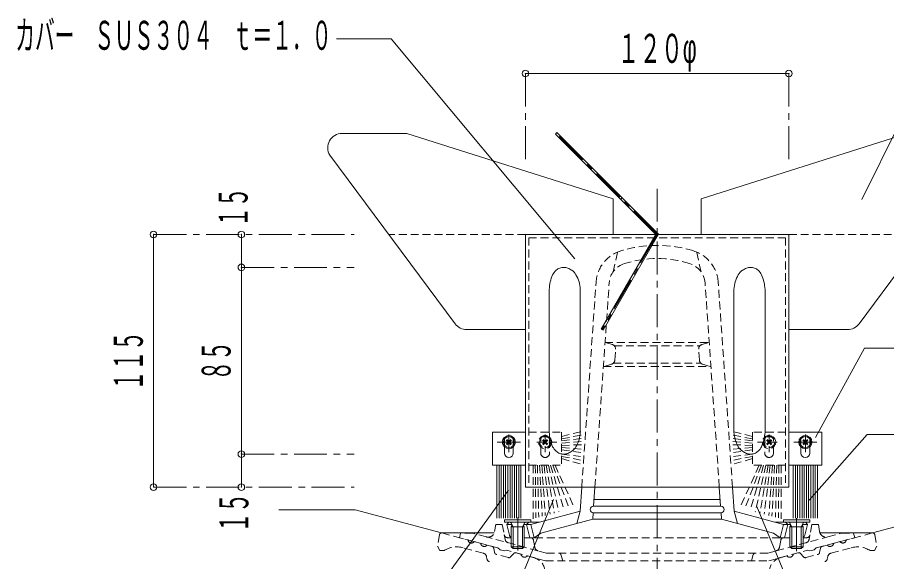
# Model space of a CAD drawing. Units: millimetres at full size, sheet at 1:3. Extents: x -291 to 309, y -475 to 410.
# Drawn here: x -291.3 to 104.5, y -224.8 to 22.9 of the extents above; entities that cross this region are included whole.
import ezdxf
from ezdxf.enums import TextEntityAlignment as Align

# ---------------------------------------------------------------- set-up
doc = ezdxf.new("R2010")
doc.units = ezdxf.units.MM
doc.header["$LTSCALE"] = 3
doc.header["$PDMODE"] = 32
doc.header["$PDSIZE"] = 3
for name, pattern in [('CHAIN1', [8, 5, -1, 1, -1]), ('CHAIN2', [12, 9, -1, 1, -1]), ('DASHED1', [1.8, 1.2, -0.6])]:
    doc.linetypes.add(name, pattern=pattern)
for name, color, linetype, lineweight in [('5-0_ 通芯', 4, 'CHAIN1', 9), ('5-2_ 鉄骨', 7, 'Continuous', 9), ('5-3_水切り', 3, 'Continuous', 9), ('5-4_イソバンド', 4, 'Continuous', 9), ('5-5_角波', 6, 'DASHED1', 9), ('5-9_建具', 4, 'DASHED1', 9), ('5-E_ 文字', 7, 'Continuous', 9), ('5-F_ 寸法', 7, 'Continuous', 9)]:
    doc.layers.add(name, color=color, linetype=linetype, lineweight=lineweight)
doc.styles.add('超極細ゴシック', font='')
doc.styles.get('超極細ゴシック').set_extended_font_data('超極細ゴシック')

msp = doc.modelspace()

# ---------------------------------------------------------------- linework, layer by layer
at = {"layer": '5-0_ 通芯'}
for p, q in [((0, -75.868), (-45.962, -29.906)), ((0, -55.066), (0, -393.053)), ((0, -75.868), (-25, -119.17))]:
    msp.add_line(p, q, dxfattribs=at)
at = {"layer": '5-2_ 鉄骨'}
msp.add_line((-98.153, -211.725), (-74.164, -211.725), dxfattribs=at)
for points in [[(-98.153, -211.725), (-137.577, -201.161), (-172.279, -201.161)], [(98.153, -211.725), (137.577, -201.161), (172.279, -201.161)]]:
    msp.add_lwpolyline(points, dxfattribs=at)
at = {"layer": '5-3_水切り'}
for p, q in [((-60, -75.868), (-60, -190.868)), ((-60, -75.868), (60, -75.868)), ((60, -75.868), (60, -190.868)), ((-49.131, -100.868), (-49.131, -165.868)), ((-34.988, -100.868), (-34.988, -165.868)), ((34.988, -100.868), (34.988, -165.868)), ((49.131, -100.868), (49.131, -165.868)), ((-60, -190.868), (60, -190.868))]:
    msp.add_line(p, q, dxfattribs=at)
at = {"layer": '5-3_水切り', "linetype": 'DASHED1'}
for p, q in [((-58.5, -77.368), (-58.5, -190.868)), ((-58.5, -77.368), (58.5, -77.368)), ((58.5, -77.368), (58.5, -190.868))]:
    msp.add_line(p, q, dxfattribs=at)
at = {"layer": '5-3_水切り'}
for centre, radius, start, end in [((-42.208, -97.594), 6.734, 92.76496, 107.88405), ((-43.072, -99.203), 8.353, 73.71853, 86.29762), ((43.072, -99.203), 8.353, 93.70238, 106.28147), ((42.208, -97.594), 6.734, 72.11595, 87.23504), ((-30.52, -101.751), 18.632, 156.27401, 177.28557), ((-40.918, -97.859), 7.572, 131.72765, 151.56811), ((-43.214, -94.828), 3.794, 106.2563, 136.32467), ((-44.629, -100.48), 10.079, 55.16002, 67.24593), ((-42.051, -97.103), 5.837, 29.21698, 56.99181), ((-49.609, -101.618), 14.64, 2.93573, 30.20061), ((49.609, -101.618), 14.64, 149.79939, 177.06427), ((42.051, -97.103), 5.837, 123.00819, 150.78302), ((44.629, -100.48), 10.079, 112.75407, 124.83998), ((43.214, -94.828), 3.794, 43.67533, 73.7437), ((40.918, -97.859), 7.572, 28.43189, 48.27235), ((30.52, -101.751), 18.632, 2.71443, 23.72599), ((-30.52, -164.986), 18.632, 182.71443, 203.72599), ((-49.609, -165.118), 14.64, 329.79939, 357.06427), ((49.609, -165.118), 14.64, 182.93573, 210.20061), ((30.52, -164.986), 18.632, 336.27401, 357.28557), ((-40.918, -168.878), 7.572, 208.43189, 228.27235), ((-42.051, -169.633), 5.837, 303.00819, 330.78302), ((42.051, -169.633), 5.837, 209.21698, 236.99181), ((40.918, -168.878), 7.572, 311.72765, 331.56811), ((-43.214, -171.909), 3.794, 223.67533, 253.7437), ((-42.208, -169.142), 6.734, 252.11595, 267.23504), ((-43.072, -167.533), 8.353, 273.70238, 286.28147), ((-44.629, -166.256), 10.079, 292.75407, 304.83998), ((44.629, -166.256), 10.079, 235.16002, 247.24593), ((43.072, -167.533), 8.353, 253.71853, 266.29762), ((42.208, -169.142), 6.734, 272.76496, 287.88405), ((43.214, -171.909), 3.794, 286.2563, 316.32467)]:
    msp.add_arc(centre, radius, start, end, dxfattribs=at)
at = {"layer": '5-4_イソバンド'}
for p, q in [((-143.5, -29.906), (-114, -29.906)), ((-20, -59.605), (-114, -29.906)), ((-46.315, -30.26), (-0.625, -75.951)), ((20, -59.605), (114, -29.906)), ((-91.949, -116.549), (-149.034, -39.816)), ((91.949, -116.549), (149.034, -39.816)), ((-16.617, -59.958), (-15.91, -59.251)), ((-20, -59.605), (-20, -75.868)), ((20, -59.605), (20, -75.868)), ((-0.625, -75.951), (-25.433, -118.92)), ((-86.734, -119.17), (-60, -119.17)), ((-24.567, -119.42), (-25.433, -118.92)), ((86.734, -119.17), (60, -119.17))]:
    msp.add_line(p, q, dxfattribs=at)
at = {"layer": '5-4_イソバンド', "linetype": 'DASHED1'}
for p, q in [((-60, -75.868), (-122.213, -75.868)), ((60, -75.868), (122.213, -75.868))]:
    msp.add_line(p, q, dxfattribs=at)
at = {"layer": '5-4_イソバンド'}
msp.add_lwpolyline([(-46.315, -30.26), (-45.608, -29.553), (0.625, -75.786), (-24.567, -119.42)], dxfattribs=at)
for centre, start, end in [((-143.5, -36.406), 90, 211.63952), ((-86.734, -112.67), 216.64687, 270), ((86.734, -112.67), 270, 323.35313)]:
    msp.add_arc(centre, 6.5, start, end, dxfattribs=at)
at = {"layer": '5-5_角波', "color": 7, "linetype": 'Continuous'}
for p, q in [((-75, -165.868), (-75, -180.868)), ((-60, -165.868), (-75, -165.868)), ((60, -165.868), (75, -165.868)), ((75, -165.868), (75, -180.868)), ((-69.5, -169.368), (-69.5, -175.368)), ((-66.59, -169.176), (-68.693, -171.278)), ((-68.693, -169.459), (-66.59, -171.561)), ((-68.41, -169.176), (-66.307, -171.278)), ((-66.307, -169.459), (-68.41, -171.561)), ((-65.5, -175.368), (-65.5, -169.368)), ((65.5, -175.368), (65.5, -169.368)), ((68.41, -169.176), (66.307, -171.278)), ((66.307, -169.459), (68.41, -171.561)), ((66.59, -169.176), (68.693, -171.278)), ((68.693, -169.459), (66.59, -171.561)), ((69.5, -169.368), (69.5, -175.368)), ((-60, -180.868), (-75, -180.868)), ((-73, -180.868), (-73, -204.924)), ((-72, -180.868), (-72, -204.924)), ((-71, -180.868), (-71, -204.924)), ((-70, -180.868), (-70, -204.924)), ((-69, -180.868), (-69, -204.924)), ((-68, -180.868), (-68, -204.924)), ((-67, -180.868), (-67, -204.924)), ((-66, -180.868), (-66, -204.924)), ((-65, -180.868), (-65, -204.924)), ((-64, -180.868), (-64, -204.924)), ((-63, -180.868), (-63, -204.924)), ((-62, -180.868), (-62, -204.924)), ((60, -180.868), (75, -180.868)), ((62, -180.868), (62, -204.924)), ((63, -180.868), (63, -204.924)), ((64, -180.868), (64, -204.924)), ((65, -180.868), (65, -204.924)), ((66, -180.868), (66, -204.924)), ((67, -180.868), (67, -204.924)), ((68, -180.868), (68, -204.924)), ((69, -180.868), (69, -204.924)), ((70, -180.868), (70, -204.924)), ((71, -180.868), (71, -204.924)), ((72, -180.868), (72, -204.924)), ((73, -180.868), (73, -204.924))]:
    msp.add_line(p, q, dxfattribs=at)
at = {"layer": '5-5_角波'}
for p, q in [((-58.5, -165.868), (-43.5, -165.868)), ((-43.5, -167.868), (-34.031, -165.442)), ((-43.5, -165.868), (-43.5, -180.868)), ((43.5, -167.868), (34.031, -165.442)), ((43.5, -165.868), (43.5, -180.868)), ((58.5, -165.868), (43.5, -165.868)), ((-53, -175.368), (-53, -169.368)), ((-50.09, -169.176), (-52.193, -171.278)), ((-52.193, -169.459), (-50.09, -171.561)), ((-51.91, -169.176), (-49.807, -171.278)), ((-49.807, -169.459), (-51.91, -171.561)), ((-51, -166.881), (-51, -174.889)), ((-49, -169.368), (-49, -175.368)), ((-43.5, -168.868), (-34.149, -167.133)), ((-43.5, -169.868), (-34.257, -168.681)), ((-43.5, -170.868), (-34.354, -170.062)), ((43.5, -168.868), (34.149, -167.133)), ((43.5, -169.868), (34.257, -168.681)), ((43.5, -170.868), (34.354, -170.062)), ((49, -169.368), (49, -175.368)), ((51.91, -169.176), (49.807, -171.278)), ((49.807, -169.459), (51.91, -171.561)), ((50.09, -169.176), (52.193, -171.278)), ((52.193, -169.459), (50.09, -171.561)), ((51, -166.881), (51, -174.889)), ((53, -175.368), (53, -169.368)), ((-45.721, -170.368), (-56.216, -170.368)), ((-43.5, -171.868), (-34.459, -171.561)), ((-43.5, -172.868), (-34.599, -173.563)), ((-43.5, -173.868), (-34.71, -175.155)), ((43.5, -171.868), (34.459, -171.561)), ((43.5, -172.868), (34.599, -173.563)), ((43.5, -173.868), (34.71, -175.155)), ((45.721, -170.368), (56.216, -170.368)), ((-43.5, -175.868), (-34.834, -176.924)), ((-43.5, -176.868), (-34.946, -178.537)), ((-43.5, -177.868), (-35.072, -180.335)), ((43.5, -175.868), (34.834, -176.924)), ((43.5, -176.868), (34.946, -178.537)), ((43.5, -177.868), (35.072, -180.335)), ((-58.5, -180.868), (-43.5, -180.868)), ((-56.5, -180.868), (-56.5, -205.258)), ((-55.5, -180.868), (-55.205, -204.911)), ((-54.5, -180.868), (-53.904, -204.563)), ((-53.5, -180.868), (-52.312, -204.136)), ((-52.5, -180.868), (-50.936, -203.767)), ((-51.5, -180.868), (-48.781, -203.19)), ((-50.5, -180.868), (-46.849, -202.672)), ((-49.5, -180.868), (-44.717, -202.101)), ((-48.5, -180.868), (-42.324, -201.46)), ((-47.5, -180.868), (-39.917, -200.815)), ((-46.5, -180.868), (-37.743, -200.232)), ((46.5, -180.868), (37.743, -200.232)), ((47.5, -180.868), (39.917, -200.815)), ((48.5, -180.868), (42.324, -201.46)), ((58.5, -180.868), (43.5, -180.868)), ((49.5, -180.868), (44.717, -202.101)), ((50.5, -180.868), (46.849, -202.672)), ((51.5, -180.868), (48.781, -203.19)), ((52.5, -180.868), (50.936, -203.767)), ((53.5, -180.868), (52.312, -204.136)), ((54.5, -180.868), (53.904, -204.563)), ((55.5, -180.868), (55.205, -204.911)), ((56.5, -180.868), (56.5, -205.258))]:
    msp.add_line(p, q, dxfattribs=at)
at = {"layer": '5-5_角波', "color": 4, "linetype": 'CHAIN2'}
for p, q in [((-67.5, -166.881), (-67.5, -174.889)), ((67.5, -166.881), (67.5, -174.889)), ((-72.779, -170.368), (-62.284, -170.368)), ((72.779, -170.368), (62.284, -170.368))]:
    msp.add_line(p, q, dxfattribs=at)
at = {"layer": '5-5_角波', "color": 7, "linetype": 'Continuous'}
for centre, radius in [((-67.5, -170.368), 3), ((-67.5, -170.368), 2.5), ((67.5, -170.368), 3), ((67.5, -170.368), 2.5)]:
    msp.add_circle(centre, radius, dxfattribs=at)
at = {"layer": '5-5_角波'}
for centre, radius in [((-51, -170.368), 3), ((-51, -170.368), 2.5), ((51, -170.368), 3), ((51, -170.368), 2.5)]:
    msp.add_circle(centre, radius, dxfattribs=at)
at = {"layer": '5-5_角波', "color": 7, "linetype": 'Continuous'}
for centre, start, end in [((-67.5, -169.368), 90, 180), ((-67.5, -169.368), 0, 90), ((67.5, -169.368), 90, 180), ((67.5, -169.368), 0, 90), ((-67.5, -175.368), 180, 270), ((-67.5, -175.368), 270, 0), ((67.5, -175.368), 180, 270), ((67.5, -175.368), 270, 0)]:
    msp.add_arc(centre, 2, start, end, dxfattribs=at)
at = {"layer": '5-5_角波'}
for centre, start, end in [((-51, -169.368), 90, 180), ((-51, -169.368), 0, 90), ((51, -169.368), 90, 180), ((51, -169.368), 0, 90), ((-51, -175.368), 180, 270), ((-51, -175.368), 270, 0), ((51, -175.368), 180, 270), ((51, -175.368), 270, 0)]:
    msp.add_arc(centre, 2, start, end, dxfattribs=at)
at = {"layer": '5-9_建具', "color": 134, "lineweight": 5}
for p, q in [((-20, -92.865), (-18, -83.893)), ((20, -92.865), (18, -83.893)), ((-34.341, -190.868), (-27.815, -97.549)), ((-28.326, -190.868), (-21.83, -97.968)), ((28.326, -190.868), (21.83, -97.968)), ((34.341, -190.868), (27.815, -97.549)), ((-20.334, -126.033), (-23.72, -124.998)), ((-23.72, -124.998), (23.72, -124.998)), ((-19.539, -126.498), (19.539, -126.498)), ((20.334, -126.033), (23.72, -124.998)), ((-19.275, -133.11), (-18.924, -128.085)), ((19.275, -133.11), (18.924, -128.085)), ((-19.98, -134.498), (19.979, -134.498)), ((-20.708, -134.89), (-24.489, -135.998)), ((-24.489, -135.998), (24.489, -135.998)), ((20.708, -134.89), (24.489, -135.998))]:
    msp.add_line(p, q, dxfattribs=at)
at = {"layer": '5-9_建具', "color": 7, "linetype": 'Continuous'}
for p, q in [((-35.11, -201.869), (-34.341, -190.868)), ((-28.93, -199.502), (-28.326, -190.868)), ((28.93, -199.502), (28.326, -190.868)), ((35.11, -201.869), (34.341, -190.868)), ((28.72, -196.502), (-28.72, -196.502)), ((-57.5, -207.868), (-35.11, -201.869)), ((-36.61, -207.447), (-35.11, -201.869)), ((29.035, -199.502), (-29.035, -199.502)), ((57.5, -207.868), (35.11, -201.869)), ((36.61, -207.447), (35.11, -201.869)), ((-69.5, -205.743), (-69.5, -206.868)), ((-53, -211.839), (-29.349, -205.502)), ((-29.349, -205.502), (-29.14, -202.502)), ((29.349, -205.502), (-29.349, -205.502)), ((29.035, -202.502), (-29.035, -202.502)), ((29.349, -205.502), (29.14, -202.502)), ((53, -211.839), (29.349, -205.502)), ((57.5, -205.743), (57.5, -206.868)), ((-53.768, -206.868), (-69.5, -206.868)), ((-67.5, -206.868), (-68.5, -207.868)), ((-67.284, -212.732), (-68.5, -207.868)), ((-66.192, -207.868), (-68.5, -207.868)), ((-65.63, -208.868), (-66.682, -206.996)), ((-66.5, -208.868), (-66.059, -208.105)), ((-60.5, -208.868), (-66.5, -208.868)), ((-66.5, -208.868), (-66.5, -217.998)), ((-65.63, -208.868), (-65.63, -218.868)), ((-61.37, -208.868), (-60.318, -206.996)), ((-61.37, -208.868), (-61.37, -218.868)), ((-60.5, -208.868), (-60.941, -208.105)), ((-57.5, -207.868), (-60.808, -207.868)), ((-60.5, -208.868), (-60.5, -217.998)), ((-58.5, -206.868), (-59.5, -207.868)), ((-58, -213.868), (-59.5, -207.868)), ((-56, -213.868), (-57.5, -207.868)), ((53.768, -206.868), (69.5, -206.868)), ((56, -213.868), (57.5, -207.868)), ((57.5, -207.868), (60.808, -207.868)), ((58, -213.868), (59.5, -207.868)), ((58.5, -206.868), (59.5, -207.868)), ((61.37, -208.868), (60.318, -206.996)), ((60.5, -208.868), (60.941, -208.105)), ((60.5, -208.868), (66.5, -208.868)), ((60.5, -208.868), (60.5, -217.998)), ((61.37, -208.868), (61.37, -218.868)), ((65.63, -208.868), (66.682, -206.996)), ((65.63, -208.868), (65.63, -218.868)), ((66.5, -208.868), (66.059, -208.105)), ((66.192, -207.868), (68.5, -207.868)), ((66.5, -208.868), (66.5, -217.998)), ((67.284, -212.732), (68.5, -207.868)), ((67.5, -206.868), (68.5, -207.868)), ((-53, -211.839), (-56, -213.868)), ((53, -211.839), (56, -213.868)), ((98.153, -211.725), (74.111, -211.725)), ((-56, -213.868), (-60.5, -213.868)), ((60.5, -213.868), (56, -213.868)), ((-65.63, -218.868), (-66.5, -217.998)), ((-60.5, -217.998), (-66.5, -217.998)), ((-61.37, -218.868), (-65.63, -218.868)), ((-61.37, -218.868), (-60.5, -217.998)), ((61.37, -218.868), (60.5, -217.998)), ((60.5, -217.998), (66.5, -217.998)), ((61.37, -218.868), (65.63, -218.868)), ((65.63, -218.868), (66.5, -217.998))]:
    msp.add_line(p, q, dxfattribs=at)
at = {"layer": '5-9_建具', "linetype": 'CHAIN1'}
for p, q in [((-63.5, -204.632), (-63.5, -220.55)), ((63.5, -205.027), (63.5, -220.55))]:
    msp.add_line(p, q, dxfattribs=at)
at = {"layer": '5-9_建具'}
for p, q in [((-73.993, -211.088), (-73.5, -207.868)), ((-70.5, -207.868), (-73.5, -207.868)), ((-70.5, -207.868), (-69.605, -212.645)), ((70.5, -207.868), (69.605, -212.645)), ((70.5, -207.868), (73.5, -207.868)), ((73.993, -211.088), (73.5, -207.868)), ((-99.139, -212.56), (-100, -217.725)), ((-98, -211.725), (-86.144, -214.901)), ((-90, -213.868), (-89.5, -211.868)), ((-83.941, -211.868), (-89.5, -211.868)), ((-69.605, -212.645), (-69.232, -214.634)), ((69.605, -212.645), (69.232, -214.634)), ((98.153, -211.725), (74.164, -211.725)), ((83.941, -211.868), (89.5, -211.868)), ((98, -211.725), (86.144, -214.901)), ((90, -213.868), (89.5, -211.868)), ((99.139, -212.56), (100, -217.725)), ((-83.246, -215.678), (-80.349, -216.454)), ((-75.15, -217.847), (-77.451, -217.231)), ((-66.5, -213.868), (-68.131, -213.868)), ((-57.757, -213.868), (-60.5, -213.868)), ((-56.28, -215.106), (-55.723, -218.237)), ((56, -213.868), (-56, -213.868)), ((56.28, -215.106), (55.723, -218.237)), ((57.757, -213.868), (60.5, -213.868)), ((66.5, -213.868), (68.131, -213.868)), ((75.15, -217.847), (77.451, -217.231)), ((83.246, -215.678), (80.349, -216.454)), ((-79.17, -220.911), (-88.358, -218.449)), ((-74.005, -220.688), (-74.429, -218.613)), ((-67.716, -222.945), (-73.284, -221.453)), ((-69.5, -219.879), (-71.5, -219.343)), ((-69.5, -219.879), (-68.5, -219.629)), ((-50.813, -224.368), (-68.5, -219.629)), ((-65.304, -221.058), (-66.709, -222.643)), ((-64.297, -220.755), (-61.996, -221.372)), ((-50.352, -220.868), (50.352, -220.868)), ((-43.793, -221.594), (-43, -224.368)), ((43.793, -221.594), (43, -224.368)), ((50.813, -224.368), (68.5, -219.629)), ((64.297, -220.755), (61.996, -221.372)), ((65.304, -221.058), (66.709, -222.643)), ((67.716, -222.945), (73.284, -221.453)), ((69.5, -219.879), (68.5, -219.629)), ((69.5, -219.879), (71.5, -219.343)), ((74.005, -220.688), (74.429, -218.613)), ((79.17, -220.911), (88.358, -218.449)), ((-77.729, -222.442), (-77.49, -223.609)), ((-56.197, -222.926), (-59.098, -222.148)), ((-50.813, -224.368), (50.813, -224.368)), ((56.197, -222.926), (59.098, -222.148)), ((77.729, -222.442), (77.49, -223.609))]:
    msp.add_line(p, q, dxfattribs=at)
at = {"layer": '5-9_建具', "color": 7, "linetype": 'Continuous'}
for points in [[(-69.5, -205.743), (-57.5, -205.743), (-57.5, -206.868)], [(57.5, -205.743), (69.5, -205.743), (69.5, -206.868)]]:
    msp.add_lwpolyline(points, dxfattribs=at)
at = {"layer": '5-9_建具'}
for points in [[(-50.352, -220.868), (-54.271, -219.818), (-77.735, -213.531), (-83.941, -211.868)], [(50.352, -220.868), (54.271, -219.818), (77.735, -213.531), (83.941, -211.868)], [(-71.5, -219.343), (-72.5, -218.557), (-90, -213.868)], [(71.5, -219.343), (72.5, -218.557), (90, -213.868)], [(-100, -217.725), (-99, -219.725), (-97, -219.725)], [(100, -217.725), (99, -219.725), (97, -219.725)]]:
    msp.add_lwpolyline(points, dxfattribs=at)
at = {"layer": '5-9_建具', "color": 134, "lineweight": 5}
for centre, radius, start, end in [((0, -136.868), 56, 72.76118, 107.23882), ((-11.854, -98.665), 16, 107.2388, 175.99997), ((0, -136.868), 50, 72.76117, 107.23883), ((11.854, -98.665), 16, 4.00003, 72.7612), ((-11.854, -98.665), 10, 107.23885, 176.00005), ((11.854, -98.665), 10, 3.99995, 72.76115), ((-20.919, -127.946), 2, 356.0009, 73.00398), ((20.919, -127.946), 2, 106.99602, 183.9991), ((-21.27, -132.971), 2, 286.33698, 355.99976), ((21.27, -132.971), 2, 184.00024, 253.66302)]:
    msp.add_arc(centre, radius, start, end, dxfattribs=at)
at = {"layer": '5-9_建具', "color": 7, "linetype": 'Continuous'}
for centre, radius, start, end in [((-29.035, -201.002), 1.5, 90, 270), ((29.035, -201.002), 1.5, 270, 90), ((-66.9, -207.118), 0.25, 29.32918, 90), ((-60.1, -207.118), 0.25, 90, 150.67082), ((60.1, -207.118), 0.25, 29.32918, 90), ((66.9, -207.118), 0.25, 90, 150.67082), ((-65.829, -212.368), 1.5, 194.03624, 243.41846), ((65.829, -212.368), 1.5, 296.58154, 345.96376)]:
    msp.add_arc(centre, radius, start, end, dxfattribs=at)
at = {"layer": '5-9_建具'}
for centre, radius, start, end in [((-98.153, -212.725), 1, 90, 170.53792), ((-76.958, -210.633), 3, 254.99973, 351.29286), ((-68.131, -212.368), 1.5, 190.61617, 270), ((68.131, -212.368), 1.5, 270, 349.38383), ((76.958, -210.633), 3, 188.70714, 285.00027), ((98.153, -212.725), 1, 9.46208, 90), ((-84.534, -214.686), 1.625, 187.62059, 322.3797), ((-78.738, -216.239), 1.625, 187.62059, 322.3797), ((-67.266, -214.266), 2, 190.61488, 255.0005), ((-57.757, -215.368), 1.5, 10.08838, 90), ((57.757, -215.368), 1.5, 90, 169.91162), ((67.266, -214.266), 2, 284.9995, 349.38512), ((78.738, -216.239), 1.625, 217.6203, 352.37941), ((84.534, -214.686), 1.625, 217.6203, 352.37941), ((-91.205, -229.075), 11, 74.99997, 121.79005), ((-79.688, -222.843), 2, 11.56517, 75.0005), ((-75.409, -218.813), 1, 11.56538, 75.0005), ((-73.025, -220.487), 1, 191.56642, 255.0005), ((-64.556, -221.721), 1, 75.00078, 138.43498), ((-60.385, -221.156), 1.625, 187.61911, 322.38022), ((-53.754, -217.886), 2, 190.08849, 255.0005), ((-44.754, -221.868), 1, 15.94598, 90), ((44.754, -221.868), 1, 90, 164.05402), ((53.754, -217.886), 2, 284.9995, 349.91151), ((60.385, -221.156), 1.625, 217.61978, 352.38089), ((64.556, -221.721), 1, 41.56502, 104.99922), ((73.025, -220.487), 1, 284.9995, 348.43358), ((75.409, -218.813), 1, 104.9995, 168.43462), ((79.688, -222.843), 2, 104.9995, 168.43483), ((91.205, -229.075), 11, 58.20995, 105.00003), ((-76.02, -223.308), 1.5, 191.56601, 254.99991), ((-67.457, -221.979), 1, 255.0005, 318.43578), ((-58.008, -229.687), 7, 7.00009, 75.00072), ((58.008, -229.687), 7, 104.99928, 172.99991), ((67.457, -221.979), 1, 221.56422, 284.9995), ((76.02, -223.308), 1.5, 285.00009, 348.43399)]:
    msp.add_arc(centre, radius, start, end, dxfattribs=at)
at = {"layer": '5-E_ 文字'}
for points in [[(-145.958, 13.147), (-121.077, 13.147), (-37.495, -87.055)], [(152.389, 9.202), (127.508, 9.202), (93.227, -59.991)], [(119.397, -127.64), (94.515, -127.64), (72.131, -168.283)], [(120.467, -166.848), (95.586, -166.848), (69.296, -196.868)], [(-152.154, -274.754), (-127.273, -274.754), (-67.619, -192.205)], [(-117.106, -305.56), (-92.224, -305.56), (-47.174, -196.44)], [(115.317, -308.749), (90.436, -308.749), (45.385, -199.63)]]:
    msp.add_lwpolyline(points, dxfattribs=at)
at = {"layer": '5-F_ 寸法'}
for p, q in [((-60, -2.661), (60, -2.661)), ((-229.355, -190.868), (-229.355, -75.868)), ((-189.355, -75.868), (-189.355, -90.868)), ((-189.355, -90.868), (-189.355, -175.868)), ((-189.355, -175.868), (-189.355, -190.868))]:
    msp.add_line(p, q, dxfattribs=at)
at = {"layer": '5-F_ 寸法', "linetype": 'CHAIN1'}
for p, q in [((-60, -2.661), (-60, -42.214)), ((60, -2.661), (60, -42.214)), ((-229.355, -75.868), (-138, -75.868)), ((-189.355, -90.868), (-138, -90.868)), ((-189.355, -175.868), (-138, -175.868)), ((-229.355, -190.868), (-138, -190.868))]:
    msp.add_line(p, q, dxfattribs=at)
at = {"layer": '5-F_ 寸法'}
for p in [(-60, -2.661), (60, -2.661), (-229.355, -75.868), (-189.355, -75.868), (-189.355, -90.868), (-189.355, -175.868), (-229.355, -190.868), (-189.355, -190.868)]:
    msp.add_point(p, dxfattribs=at)

# ---------------------------------------------------------------- texts
at = {"layer": '5-E_ 文字', "style": '超極細ゴシック', "width": 0.5}
msp.add_text('カバー\u3000ＳＵＳ３０４\u3000ｔ＝１．０', height=13.2, dxfattribs=at).set_placement((-292.327, 4.175), align=Align.BOTTOM_LEFT)
at = {"layer": '5-F_ 寸法', "style": '超極細ゴシック', "width": 0.55}
msp.add_text('１２０φ', height=13.2, dxfattribs=at).set_placement((-18, -1.761), align=Align.BOTTOM_LEFT)
at = {"layer": '5-F_ 寸法', "style": '超極細ゴシック', "width": 0.5}
for s, p in [('１５', (-182.537, -72.488)), ('１１５', (-230.255, -146.868)), ('８５', (-190.255, -142.368)), ('１５', (-182.19, -211.519))]:
    msp.add_text(s, height=13.2, rotation=90, dxfattribs=at).set_placement(p, align=Align.BOTTOM_LEFT)

doc.saveas('drawing.dxf')
